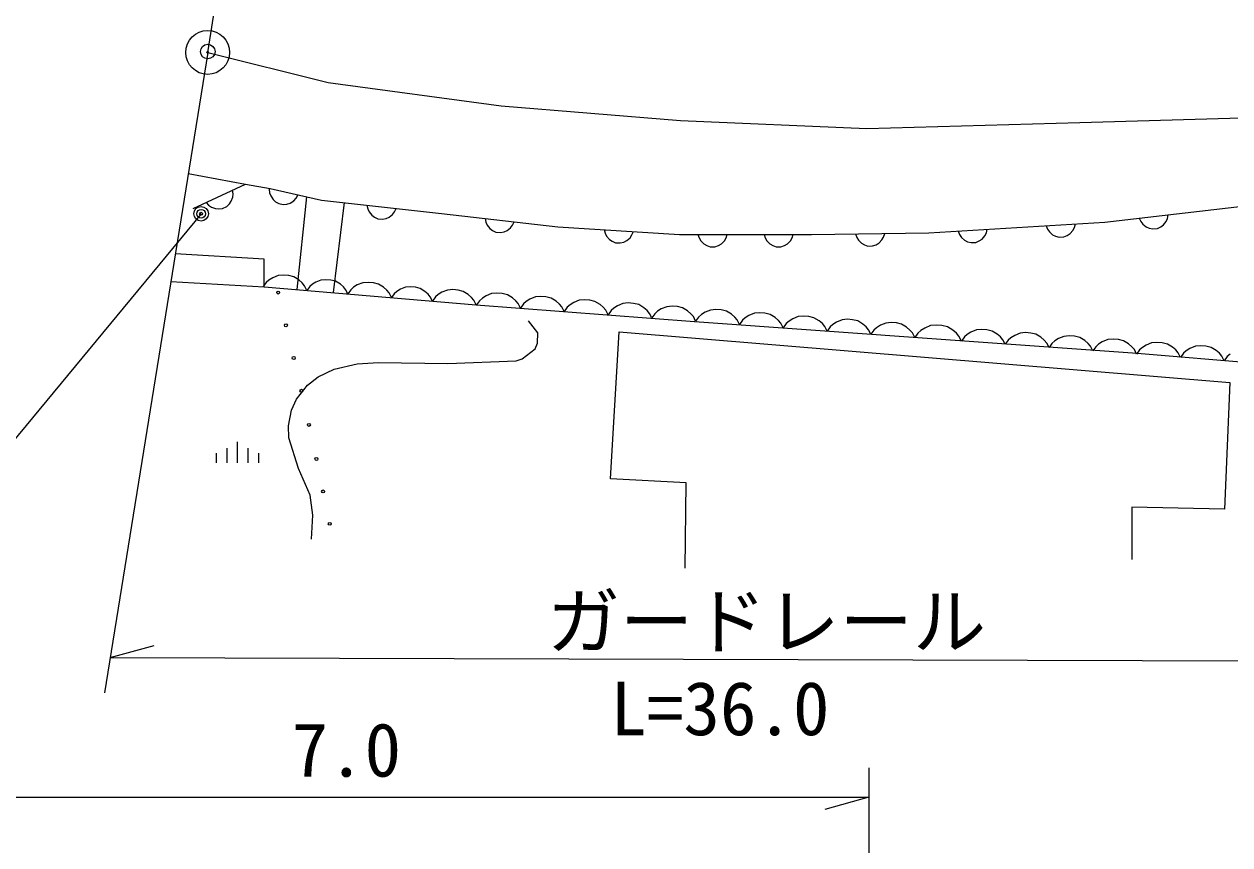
# Model space of a CAD drawing. Units: millimetres, scale not verified. Extents: x 40000 to 680000, y 20000 to 380000.
# Drawn here: x 455216 to 496390, y 243661 to 271681 of the extents above; entities that cross this region are included whole.
import ezdxf
from ezdxf.enums import TextEntityAlignment as Align

# ---------------------------------------------------------------- set-up
doc = ezdxf.new("R2010")
doc.units = ezdxf.units.MM
doc.header["$LTSCALE"] = 1000
doc.header["$PDMODE"] = 32
doc.header["$PDSIZE"] = 500
doc.linetypes.add('CHAIN', pattern=[18.5, 12, -1.5, 3.5, -1.5])
for name, color, linetype, lineweight in [('M-BGD', 7, 'Continuous', 13), ('M-BGD-EXST', 7, 'Continuous', 13), ('M-BMK', 2, 'CHAIN', 13), ('M-BMK-OTRS', 5, 'Continuous', 13), ('M-BMK-SRVR', 3, 'Continuous', 13), ('M-STR-HTXT', 7, 'Continuous', 13)]:
    doc.layers.add(name, color=color, linetype=linetype, lineweight=lineweight)
doc.layers.add('M-OTRS', color=6, linetype='Continuous')
doc.styles.add('ＭＳ ゴシック', font='')
doc.styles.get('ＭＳ ゴシック').set_extended_font_data('MS Gothic')

msp = doc.modelspace()

# ---------------------------------------------------------------- linework, layer by layer
at = {"layer": 'M-BGD'}
for p, q in [((460818, 266581), (462777, 266222)), ((460988, 265382), (462777, 266222)), ((462349, 265889), (462335, 266014)), ((462777, 266222), (463613, 266069)), ((463586, 266050), (463600, 265925)), ((463613, 266069), (465374, 265671)), ((461429, 265589), (461517, 265498)), ((462225, 265543), (462290, 265640)), ((462290, 265640), (462338, 265773)), ((462338, 265773), (462349, 265889)), ((463600, 265925), (463638, 265814)), ((463638, 265814), (463715, 265696)), ((463715, 265696), (463801, 265616)), ((463801, 265616), (463910, 265552)), ((464192, 265533), (464302, 265571)), ((464302, 265571), (464421, 265648)), ((464421, 265648), (464500, 265734)), ((464500, 265734), (464564, 265843)), ((464858, 265788), (464523, 262621)), ((465374, 265671), (469463, 265217)), ((466142, 265586), (465768, 262515)), ((492118, 264924), (498796, 265694)), ((461517, 265498), (461614, 265433)), ((461614, 265433), (461747, 265385)), ((461747, 265385), (461863, 265373)), ((461863, 265373), (461988, 265388)), ((461988, 265388), (462133, 265456)), ((462133, 265456), (462225, 265543)), ((463910, 265552), (464066, 265519)), ((464066, 265519), (464192, 265533)), ((466922, 265499), (466948, 265375)), ((466948, 265375), (466997, 265269)), ((466997, 265269), (467085, 265159)), ((467085, 265159), (467178, 265088)), ((467682, 265093), (467792, 265181)), ((467792, 265181), (467863, 265274)), ((467863, 265274), (467916, 265389)), ((469463, 265217), (473441, 264764)), ((494258, 265050), (494284, 265174)), ((467178, 265088), (467293, 265035)), ((467293, 265035), (467452, 265018)), ((467452, 265018), (467576, 265044)), ((467576, 265044), (467682, 265093)), ((470956, 265047), (470982, 264923)), ((470982, 264923), (471030, 264817)), ((471030, 264817), (471118, 264706)), ((471825, 264726), (471896, 264819)), ((471896, 264819), (471949, 264934)), ((473441, 264764), (477600, 264502)), ((486104, 264552), (492118, 264924)), ((490115, 264800), (490163, 264683)), ((491081, 264740), (491113, 264862)), ((493291, 265060), (493344, 264945)), ((493344, 264945), (493415, 264852)), ((493415, 264852), (493526, 264765)), ((493526, 264765), (493632, 264716)), ((493915, 264709), (494029, 264762)), ((494029, 264762), (494122, 264833)), ((494122, 264833), (494210, 264944)), ((494210, 264944), (494258, 265050)), ((471118, 264706), (471211, 264635)), ((471211, 264635), (471325, 264582)), ((471325, 264582), (471484, 264564)), ((471484, 264564), (471608, 264590)), ((471608, 264590), (471714, 264638)), ((471714, 264638), (471825, 264726)), ((475022, 264664), (475054, 264542)), ((475054, 264542), (475108, 264438)), ((475108, 264438), (475201, 264332)), ((475800, 264295), (475906, 264388)), ((475906, 264388), (475972, 264484)), ((475972, 264484), (476020, 264601)), ((477600, 264502), (482107, 264502)), ((478227, 264502), (478267, 264382)), ((478267, 264382), (478327, 264282)), ((479127, 264282), (479187, 264382)), ((479187, 264382), (479227, 264502)), ((480481, 264502), (480521, 264382)), ((480521, 264382), (480581, 264282)), ((481381, 264282), (481441, 264382)), ((481441, 264382), (481481, 264502)), ((482107, 264502), (486104, 264552)), ((483606, 264521), (483647, 264401)), ((483647, 264401), (483708, 264302)), ((484508, 264312), (484567, 264413)), ((484567, 264413), (484606, 264533)), ((487108, 264614), (487156, 264497)), ((487156, 264497), (487222, 264401)), ((487222, 264401), (487328, 264307)), ((487830, 264278), (487926, 264344)), ((487926, 264344), (488020, 264450)), ((488020, 264450), (488074, 264554)), ((488074, 264554), (488106, 264676)), ((490163, 264683), (490229, 264587)), ((490229, 264587), (490335, 264493)), ((490335, 264493), (490438, 264440)), ((490438, 264440), (490560, 264407)), ((490560, 264407), (490720, 264417)), ((490720, 264417), (490837, 264464)), ((490837, 264464), (490934, 264531)), ((490934, 264531), (491027, 264637)), ((491027, 264637), (491081, 264740)), ((493632, 264716), (493756, 264690)), ((493756, 264690), (493915, 264709)), ((475201, 264332), (475297, 264266)), ((475297, 264266), (475414, 264219)), ((475414, 264219), (475574, 264209)), ((475574, 264209), (475696, 264241)), ((475696, 264241), (475800, 264295)), ((478327, 264282), (478427, 264182)), ((478427, 264182), (478527, 264122)), ((478527, 264122), (478647, 264082)), ((478647, 264082), (478807, 264082)), ((478807, 264082), (478927, 264122)), ((478927, 264122), (479027, 264182)), ((479027, 264182), (479127, 264282)), ((480581, 264282), (480681, 264182)), ((480681, 264182), (480781, 264122)), ((480781, 264122), (480901, 264082)), ((480901, 264082), (481061, 264082)), ((481061, 264082), (481181, 264122)), ((481181, 264122), (481281, 264182)), ((481281, 264182), (481381, 264282)), ((483708, 264302), (483810, 264203)), ((483810, 264203), (483910, 264145)), ((483910, 264145), (484031, 264106)), ((484031, 264106), (484191, 264108)), ((484191, 264108), (484310, 264150)), ((484310, 264150), (484410, 264211)), ((484410, 264211), (484508, 264312)), ((487328, 264307), (487431, 264254)), ((487431, 264254), (487553, 264221)), ((487553, 264221), (487713, 264231)), ((487713, 264231), (487830, 264278)), ((463417, 263661), (460376, 263840)), ((463417, 262716), (463417, 263661)), ((464073, 263111), (463892, 263097)), ((464253, 263096), (464073, 263111)), ((460224, 262899), (463417, 262716)), ((463480, 262861), (463378, 262719)), ((463417, 262716), (470651, 262098)), ((463577, 262943), (463480, 262861)), ((463705, 263022), (463577, 262943)), ((463892, 263097), (463705, 263022)), ((464430, 263051), (464253, 263096)), ((464601, 262946), (464430, 263051)), ((464713, 262846), (464601, 262946)), ((464795, 262748), (464713, 262846)), ((464872, 262591), (464795, 262748)), ((464968, 262724), (464872, 262591)), ((465059, 262800), (464968, 262724)), ((465177, 262874), (465059, 262800)), ((465352, 262944), (465177, 262874)), ((465522, 262957), (465352, 262944)), ((465689, 262943), (465522, 262957)), ((465854, 262901), (465689, 262943)), ((466014, 262803), (465854, 262901)), ((466119, 262710), (466014, 262803)), ((466195, 262619), (466119, 262710)), ((466467, 262696), (466369, 262614)), ((466594, 262775), (466467, 262696)), ((466781, 262850), (466594, 262775)), ((466963, 262864), (466781, 262850)), ((467142, 262849), (466963, 262864)), ((467319, 262804), (467142, 262849)), ((467491, 262699), (467319, 262804)), ((467603, 262599), (467491, 262699)), ((468241, 262697), (468067, 262628)), ((468411, 262711), (468241, 262697)), ((468578, 262696), (468411, 262711)), ((468743, 262654), (468578, 262696)), ((466267, 262472), (466195, 262619)), ((466369, 262614), (466267, 262472)), ((467685, 262502), (467603, 262599)), ((467762, 262345), (467685, 262502)), ((467857, 262477), (467762, 262345)), ((467948, 262553), (467857, 262477)), ((468067, 262628), (467948, 262553)), ((468904, 262556), (468743, 262654)), ((469008, 262463), (468904, 262556)), ((469085, 262372), (469008, 262463)), ((469157, 262225), (469085, 262372)), ((469259, 262367), (469157, 262225)), ((469356, 262449), (469259, 262367)), ((469484, 262529), (469356, 262449)), ((469671, 262603), (469484, 262529)), ((469852, 262618), (469671, 262603)), ((470032, 262602), (469852, 262618)), ((470209, 262557), (470032, 262602)), ((470380, 262452), (470209, 262557)), ((470492, 262352), (470380, 262452)), ((470574, 262255), (470492, 262352)), ((470866, 262322), (470769, 262239)), ((470992, 262403), (470866, 262322)), ((471178, 262480), (470992, 262403)), ((471360, 262496), (471178, 262480)), ((471539, 262483), (471360, 262496)), ((471717, 262439), (471539, 262483)), ((471889, 262336), (471717, 262439)), ((472002, 262238), (471889, 262336)), ((472488, 262292), (472361, 262211)), ((472674, 262368), (472488, 262292)), ((472856, 262384), (472674, 262368)), ((473035, 262371), (472856, 262384)), ((473213, 262328), (473035, 262371)), ((473385, 262225), (473213, 262328)), ((470651, 262098), (470574, 262255)), ((470651, 262098), (478113, 261534)), ((470769, 262239), (470668, 262096)), ((472085, 262141), (472002, 262238)), ((472164, 261985), (472085, 262141)), ((472265, 262128), (472164, 261985)), ((472361, 262211), (472265, 262128)), ((473498, 262126), (473385, 262225)), ((473581, 262029), (473498, 262126)), ((473660, 261873), (473581, 262029)), ((473761, 262016), (473660, 261873)), ((473857, 262099), (473761, 262016)), ((473984, 262180), (473857, 262099)), ((474170, 262256), (473984, 262180)), ((474352, 262273), (474170, 262256)), ((474531, 262259), (474352, 262273)), ((474708, 262216), (474531, 262259)), ((474881, 262113), (474708, 262216)), ((474994, 262014), (474881, 262113)), ((475077, 261918), (474994, 262014)), ((475156, 261762), (475077, 261918)), ((475257, 261904), (475156, 261762)), ((475353, 261987), (475257, 261904)), ((475479, 262068), (475353, 261987)), ((475666, 262145), (475479, 262068)), ((475847, 262161), (475666, 262145)), ((476027, 262148), (475847, 262161)), ((476204, 262104), (476027, 262148)), ((476377, 262001), (476204, 262104)), ((476490, 261903), (476377, 262001)), ((476573, 261806), (476490, 261903)), ((476849, 261876), (476753, 261793)), ((476975, 261957), (476849, 261876)), ((477162, 262033), (476975, 261957)), ((477343, 262050), (477162, 262033)), ((477523, 262036), (477343, 262050)), ((477700, 261993), (477523, 262036)), ((477873, 261890), (477700, 261993)), ((477986, 261791), (477873, 261890)), ((478657, 261921), (478471, 261845)), ((478839, 261938), (478657, 261921)), ((479019, 261925), (478839, 261938)), ((479196, 261881), (479019, 261925)), ((479369, 261778), (479196, 261881)), ((476652, 261650), (476573, 261806)), ((476753, 261793), (476652, 261650)), ((478069, 261695), (477986, 261791)), ((478147, 261538), (478069, 261695)), ((478113, 261534), (486694, 260916)), ((478248, 261681), (478147, 261538)), ((478345, 261764), (478248, 261681)), ((478471, 261845), (478345, 261764)), ((479482, 261679), (479369, 261778)), ((479565, 261583), (479482, 261679)), ((479643, 261427), (479565, 261583)), ((479744, 261570), (479643, 261427)), ((479841, 261653), (479744, 261570)), ((479967, 261733), (479841, 261653)), ((480153, 261810), (479967, 261733)), ((480335, 261826), (480153, 261810)), ((480514, 261813), (480335, 261826)), ((480692, 261770), (480514, 261813)), ((480865, 261666), (480692, 261770)), ((480977, 261568), (480865, 261666)), ((481061, 261471), (480977, 261568)), ((481139, 261315), (481061, 261471)), ((481240, 261458), (481139, 261315)), ((481336, 261541), (481240, 261458)), ((481463, 261622), (481336, 261541)), ((481649, 261698), (481463, 261622)), ((481831, 261715), (481649, 261698)), ((482010, 261701), (481831, 261715)), ((482188, 261658), (482010, 261701)), ((482360, 261555), (482188, 261658)), ((482473, 261456), (482360, 261555)), ((482556, 261360), (482473, 261456)), ((482959, 261510), (482832, 261429)), ((483145, 261587), (482959, 261510)), ((483327, 261603), (483145, 261587)), ((483506, 261590), (483327, 261603)), ((483683, 261546), (483506, 261590)), ((483856, 261443), (483683, 261546)), ((484641, 261475), (484455, 261399)), ((484822, 261491), (484641, 261475)), ((485002, 261478), (484822, 261491)), ((485179, 261435), (485002, 261478)), ((475243, 256162), (475533, 261178)), ((475533, 261178), (496384, 259443)), ((482635, 261203), (482556, 261360)), ((482736, 261346), (482635, 261203)), ((482832, 261429), (482736, 261346)), ((483969, 261345), (483856, 261443)), ((484052, 261248), (483969, 261345)), ((484131, 261092), (484052, 261248)), ((484232, 261235), (484131, 261092)), ((484328, 261318), (484232, 261235)), ((484455, 261399), (484328, 261318)), ((485352, 261332), (485179, 261435)), ((485465, 261233), (485352, 261332)), ((485548, 261137), (485465, 261233)), ((485627, 260980), (485548, 261137)), ((485734, 261133), (485627, 260980)), ((485837, 261221), (485734, 261133)), ((485972, 261307), (485837, 261221)), ((486171, 261389), (485972, 261307)), ((486364, 261407), (486171, 261389)), ((486556, 261392), (486364, 261407)), ((486745, 261346), (486556, 261392)), ((486929, 261236), (486745, 261346)), ((487050, 261131), (486929, 261236)), ((487138, 261028), (487050, 261131)), ((487420, 261087), (487323, 261004)), ((487546, 261168), (487420, 261087)), ((487732, 261244), (487546, 261168)), ((487914, 261261), (487732, 261244)), ((488093, 261247), (487914, 261261)), ((488271, 261204), (488093, 261247)), ((488443, 261101), (488271, 261204)), ((488556, 261002), (488443, 261101)), ((489042, 261056), (488915, 260975)), ((489228, 261133), (489042, 261056)), ((489410, 261149), (489228, 261133)), ((489589, 261136), (489410, 261149)), ((489766, 261092), (489589, 261136)), ((489939, 260989), (489766, 261092)), ((486694, 260916), (493222, 260443)), ((487222, 260861), (487138, 261028)), ((487323, 261004), (487222, 260861)), ((488639, 260906), (488556, 261002)), ((488718, 260750), (488639, 260906)), ((488819, 260892), (488718, 260750)), ((488915, 260975), (488819, 260892)), ((490052, 260891), (489939, 260989)), ((490135, 260794), (490052, 260891)), ((490214, 260638), (490135, 260794)), ((490315, 260781), (490214, 260638)), ((490411, 260864), (490315, 260781)), ((490538, 260945), (490411, 260864)), ((490724, 261021), (490538, 260945)), ((490906, 261038), (490724, 261021)), ((491085, 261024), (490906, 261038)), ((491262, 260981), (491085, 261024)), ((491435, 260878), (491262, 260981)), ((491548, 260779), (491435, 260878)), ((491631, 260683), (491548, 260779)), ((491710, 260526), (491631, 260683)), ((491811, 260669), (491710, 260526)), ((491907, 260752), (491811, 260669)), ((492033, 260833), (491907, 260752)), ((492220, 260909), (492033, 260833)), ((492401, 260926), (492220, 260909)), ((492581, 260913), (492401, 260926)), ((492758, 260869), (492581, 260913)), ((492931, 260766), (492758, 260869)), ((493044, 260667), (492931, 260766)), ((493127, 260571), (493044, 260667)), ((493403, 260641), (493306, 260558)), ((493529, 260721), (493403, 260641)), ((493716, 260798), (493529, 260721)), ((493897, 260814), (493716, 260798)), ((494077, 260801), (493897, 260814)), ((494254, 260758), (494077, 260801)), ((494427, 260654), (494254, 260758)), ((494540, 260556), (494427, 260654)), ((495211, 260686), (495025, 260610)), ((495393, 260703), (495211, 260686)), ((495573, 260689), (495393, 260703)), ((495750, 260646), (495573, 260689)), ((495923, 260543), (495750, 260646)), ((493206, 260415), (493127, 260571)), ((493306, 260558), (493206, 260415)), ((493222, 260443), (497693, 260080)), ((494623, 260459), (494540, 260556)), ((494701, 260303), (494623, 260459)), ((494802, 260446), (494701, 260303)), ((494899, 260529), (494802, 260446)), ((495025, 260610), (494899, 260529)), ((496036, 260444), (495923, 260543)), ((496119, 260348), (496036, 260444)), ((496197, 260191), (496119, 260348)), ((496298, 260334), (496197, 260191)), ((496395, 260417), (496298, 260334)), ((496384, 259443), (496202, 255118)), ((462496, 257419), (462496, 256699)), ((461776, 257029), (461776, 256699)), ((462136, 257209), (462136, 256699)), ((462856, 257209), (462856, 256699)), ((463216, 257029), (463216, 256699)), ((477823, 256017), (475243, 256162)), ((477787, 253108), (477823, 256017)), ((496202, 255118), (493039, 255190)), ((493039, 255190), (493039, 253409))]:
    msp.add_line(p, q, dxfattribs=at)
msp.add_lwpolyline([(465031, 254099), (465072, 254915), (464985, 255598), (464590, 256509), (464257, 257558), (464246, 257965), (464349, 258506), (464515, 258874), (464894, 259355), (465258, 259642), (465804, 259905), (466589, 260082), (467320, 260134), (469687, 260100), (472017, 260184), (472224, 260255), (472665, 260597), (472750, 260787), (472756, 261142), (472437, 261551)], dxfattribs=at)
for centre in [(463891, 262516), (464156, 261399), (464421, 260282), (464686, 259165), (464942, 258000), (465197, 256836), (465424, 255728), (465652, 254621)]:
    msp.add_circle(centre, 50, dxfattribs=at)
at = {"layer": 'M-BGD-EXST'}
msp.add_line((461260, 265207), (450354, 252030), dxfattribs=at)
for radius in [250, 150, 50]:
    msp.add_circle((461260, 265207), radius, dxfattribs=at)
at = {"layer": 'M-BMK'}
for p, q in [((461484, 270714), (465602, 269689)), ((465602, 269689), (471509, 268894)), ((471509, 268894), (477627, 268396)), ((491266, 268327), (497173, 268498)), ((477627, 268396), (483989, 268112)), ((483989, 268112), (491266, 268327))]:
    msp.add_line(p, q, dxfattribs=at)
at = {"layer": 'M-BMK-OTRS'}
for q in [(464946, 292351), (457960, 248847)]:
    msp.add_line((461484, 270714), q, dxfattribs=at)
at = {"layer": 'M-BMK-SRVR'}
for radius in [750, 30]:
    msp.add_circle((461484, 270714), radius, dxfattribs=at)
at = {"layer": 'M-OTRS'}
msp.add_point((461488, 270744), dxfattribs=at)
at = {"layer": 'M-STR-HTXT'}
for p, q in [((458155, 250055), (459656, 250471)), ((458155, 250055), (499702, 249943)), ((484062, 246292), (484062, 235619)), ((448651, 245292), (484062, 245292)), ((484062, 245292), (482562, 244872))]:
    msp.add_line(p, q, dxfattribs=at)

# ---------------------------------------------------------------- texts
at = {"layer": 'M-STR-HTXT', "style": 'ＭＳ ゴシック'}
for s, p in [('ガードレール', (473064, 249825)), ('L=36.0', (475235, 246855)), ('7.0', (464348, 245441))]:
    msp.add_text(s, height=1833, dxfattribs=at).set_placement(p, align=Align.BOTTOM_LEFT)

doc.saveas('drawing.dxf')
